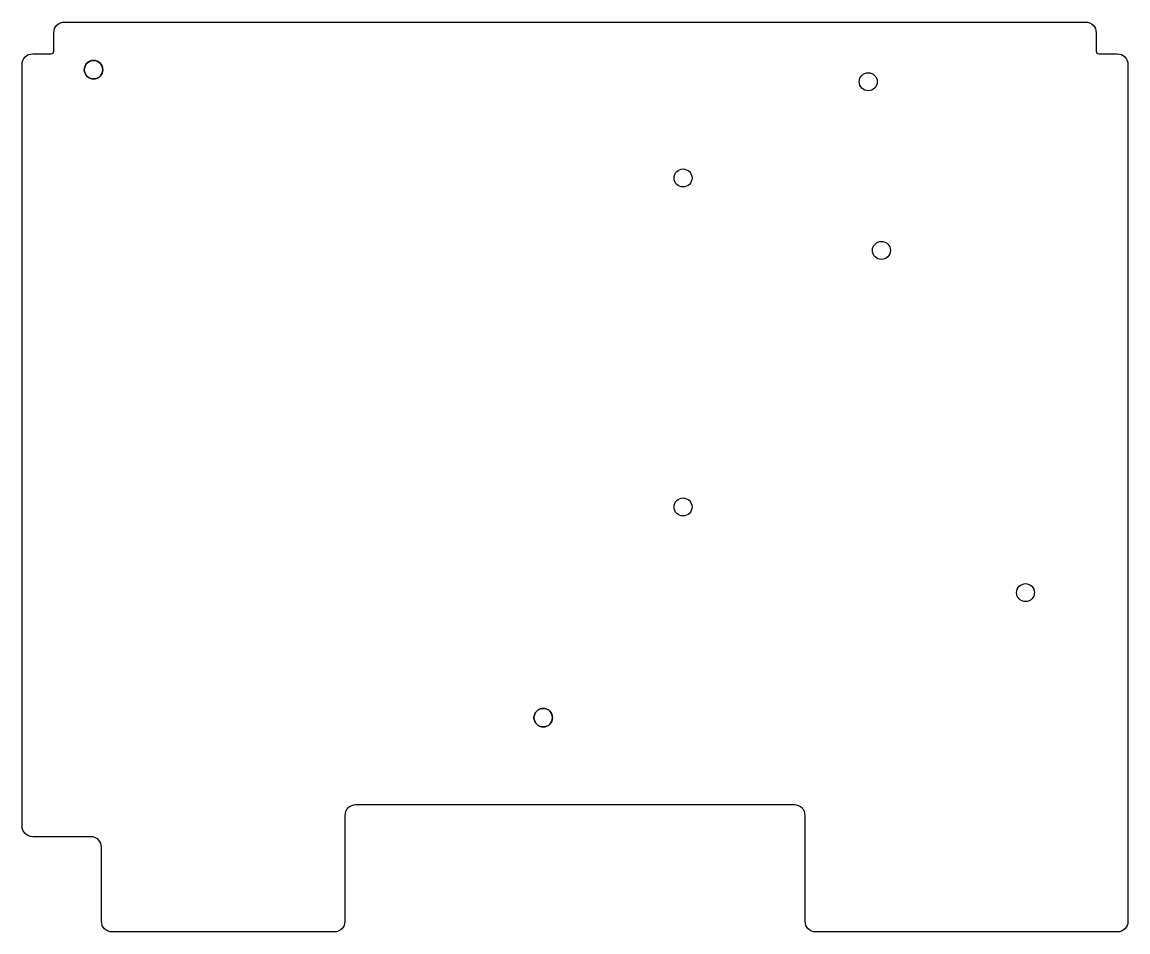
# Model space of a CAD drawing. Header units: millimetres. Extents: x -165 to 44, y -160 to 12.
import ezdxf

# ---------------------------------------------------------------- set-up
doc = ezdxf.new("R2010")
doc.units = ezdxf.units.MM
doc.layers.get('0').update_dxf_attribs({"linetype": 'CONTINUOUS'})

msp = doc.modelspace()

# ---------------------------------------------------------------- linework, layer by layer
msp.add_lwpolyline([(-164.5, -140.35), (-164.5, 3.65, -0.414214), (-162.5, 5.65), (-159, 5.65, 0.414214), (-158.5, 6.15), (-158.5, 9.65, -0.414214), (-156.5, 11.65), (36.5, 11.65, -0.414214), (38.5, 9.65), (38.5, 6.15, 0.414214), (39, 5.65), (42.5, 5.65, -0.414214), (44.5, 3.65), (44.5, -158.35, -0.414214), (42.5, -160.35), (-14.5, -160.35, -0.414214), (-16.5, -158.35), (-16.5, -138.35, 0.414214), (-18.5, -136.35), (-101.5, -136.35, 0.414214), (-103.5, -138.35), (-103.5, -158.35, -0.414214), (-105.5, -160.35), (-147.5, -160.35, -0.414214), (-149.5, -158.35), (-149.5, -144.35, 0.414214), (-151.5, -142.35), (-162.5, -142.35, -0.414214)], format="xyb", close=True)
msp.add_lwpolyline([(-164.5, -140.35), (-164.5, 3.65, -0.414214), (-162.5, 5.65), (-159, 5.65, 0.414214), (-158.5, 6.15), (-158.5, 9.65, -0.414214), (-156.5, 11.65), (36.5, 11.65, -0.414214), (38.5, 9.65), (38.5, 6.15, 0.414214), (39, 5.65), (42.5, 5.65, -0.414214), (44.5, 3.65), (44.5, -158.35, -0.414214), (42.5, -160.35), (-14.5, -160.35, -0.414214), (-16.5, -158.35), (-16.5, -138.35, 0.414214), (-18.5, -136.35), (-101.5, -136.35, 0.414214), (-103.5, -138.35), (-103.5, -158.35, -0.414214), (-105.5, -160.35), (-147.5, -160.35, -0.414214), (-149.5, -158.35), (-149.5, -144.35, 0.414214), (-151.5, -142.35), (-162.5, -142.35, -0.414214)], format="xyb", close=True)
at = {"extrusion": (0, 0, -1)}
for centre in [(151, 2.65), (66, -119.85)]:
    msp.add_circle(centre, 1.75, dxfattribs=at)
for centre, radius in [((-151, 2.65), 1.75), ((-4.58, 0.38), 1.7), ((-4.58, 0.38), 1.7), ((-39.58, -17.82), 1.7), ((-39.58, -17.82), 1.7), ((-2.08, -31.52), 1.7), ((-2.08, -31.52), 1.7), ((-39.58, -80.02), 1.7), ((-39.58, -80.02), 1.7), ((25.15, -96.21), 1.7), ((25.15, -96.21), 1.7), ((-66, -119.85), 1.75)]:
    msp.add_circle(centre, radius)

doc.saveas('drawing.dxf')
